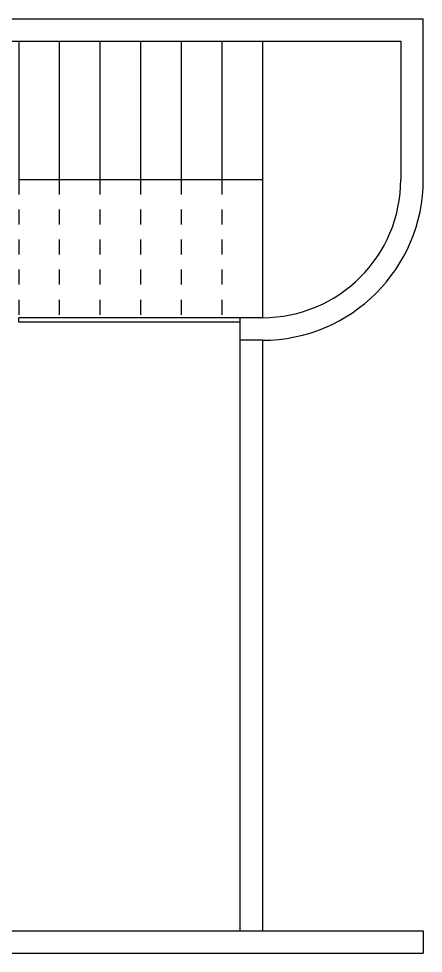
# Model space of a CAD drawing. Header units: millimetres. Extents: x 0 to 7.5, y 0 to 16.2.
# Drawn here: x 4.84 to 7.53, y 10 to 16.22 of the extents above; entities that cross this region are included whole.
import ezdxf

# ---------------------------------------------------------------- set-up
doc = ezdxf.new("R2010")
doc.units = ezdxf.units.MM
doc.linetypes.add('HIDDEN', pattern=[9.524999999999999, 6.35, -3.175])
for name, color, linetype in [('ARQ_Alvenaria', 4, 'Continuous'), ('ARQ_Caixilho', 1, 'Continuous'), ('ARQ_Escada', 1, 'Continuous')]:
    doc.layers.add(name, color=color, linetype=linetype)

msp = doc.modelspace()

# ---------------------------------------------------------------- linework, layer by layer
at = {"layer": 'ARQ_Alvenaria'}
for p, q in [((3.050000000000001, 16.22), (7.53, 16.22)), ((7.529999999999999, 15.15), (7.53, 16.22)), ((3.050000000000001, 16.07), (7.379999999999999, 16.07)), ((7.379999999999999, 16.07), (7.379999999999998, 15.15)), ((6.309999999999999, 14.23), (4.840000000000002, 14.23)), ((4.840000000000002, 14.23), (4.840000000000002, 14.23)), ((4.840000000000002, 14.2), (4.840000000000002, 14.23)), ((6.309999999999999, 14.2), (4.840000000000002, 14.2)), ((6.459999999999999, 14.23), (6.309999999999999, 14.23)), ((6.309999999999999, 14.23), (6.31, 14.08)), ((6.459999999999999, 14.08), (6.309999999999999, 14.08)), ((0.15, 10.15), (7.529999999999999, 10.15)), ((7.529999999999999, 10.15), (7.529999999999999, 10)), ((0, 10), (7.53, 10))]:
    msp.add_line(p, q, dxfattribs=at)
for radius in [0.92, 1.07]:
    msp.add_arc((6.459999999999999, 15.15), radius, 270, 0, dxfattribs=at)
at = {"layer": 'ARQ_Caixilho'}
for p, q in [((6.309999999999999, 14.08), (6.309999999999999, 10.15)), ((6.459999999999999, 14.08), (6.46, 10.15))]:
    msp.add_line(p, q, dxfattribs=at)
at = {"layer": 'ARQ_Escada'}
for p, q in [((4.840000000000002, 16.07), (4.840000000000002, 15.15)), ((5.11, 16.07), (5.11, 15.15)), ((5.38, 16.07), (5.38, 15.15)), ((5.649999999999999, 16.07), (5.649999999999999, 15.15)), ((5.649999999999999, 16.07), (5.649999999999999, 15.15)), ((5.919999999999999, 16.07), (5.92, 15.15)), ((6.189999999999999, 16.07), (6.189999999999999, 15.15)), ((6.459999999999999, 16.07), (6.459999999999999, 14.23)), ((4.840000000000002, 15.15), (6.459999999999998, 15.15))]:
    msp.add_line(p, q, dxfattribs=at)
at = {"layer": 'ARQ_Escada', "linetype": 'HIDDEN', "ltscale": 0.01}
for p, q in [((4.840000000000002, 15.15), (4.840000000000002, 14.23)), ((5.110000000000001, 15.15), (5.110000000000001, 14.23)), ((5.380000000000001, 15.15), (5.380000000000001, 14.23)), ((5.65, 15.15), (5.65, 14.23)), ((5.65, 15.15), (5.65, 14.23)), ((5.92, 15.15), (5.920000000000001, 14.23)), ((6.19, 15.15), (6.19, 14.23))]:
    msp.add_line(p, q, dxfattribs=at)

doc.saveas('drawing.dxf')
